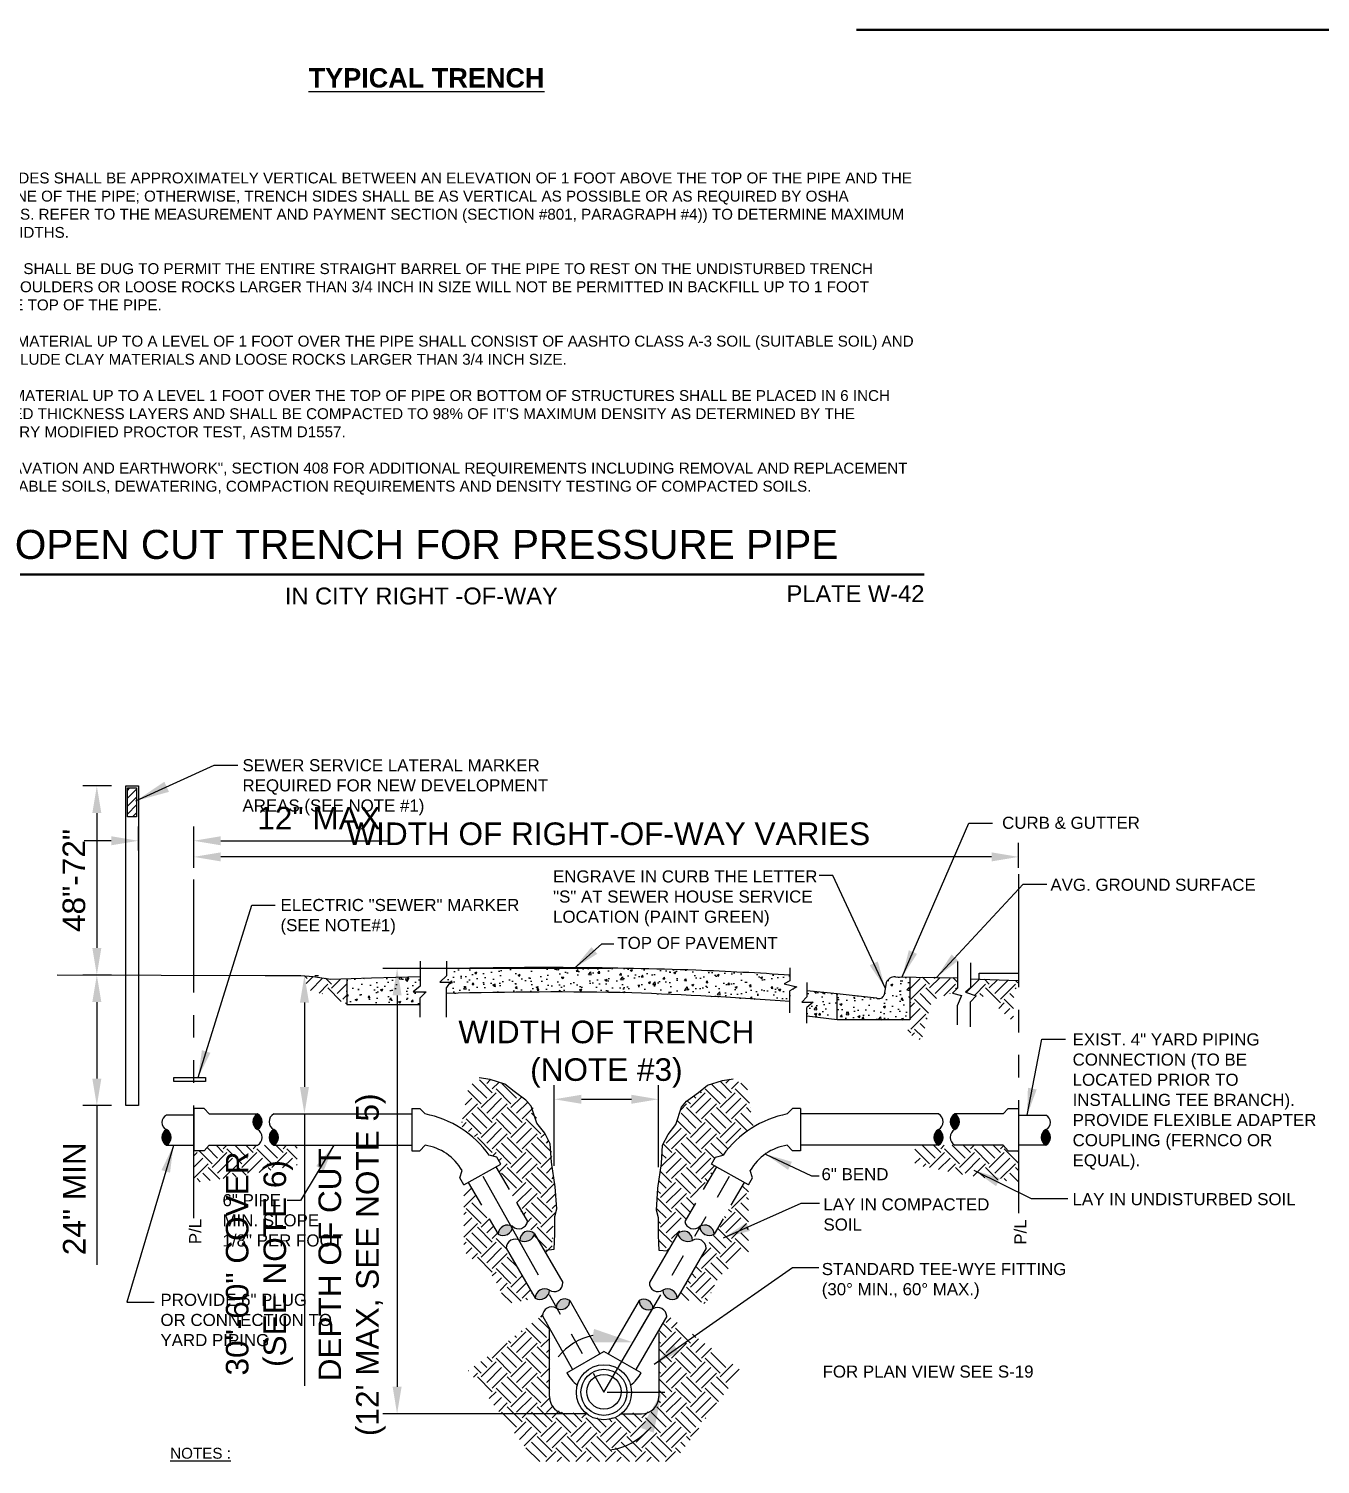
# Paper-space layout 'WS DET' of a CAD drawing. Header units: feet, sheet in inches. Extents: x -12.2 to 22.7, y -7.4 to 15.4.
# Drawn here: x 1.02 to 6.74, y 2.41 to 8.76 of the extents above; entities that cross this region are included whole.
import ezdxf

# ---------------------------------------------------------------- set-up
doc = ezdxf.new("R2010")
doc.units = ezdxf.units.FT
doc.header["$MEASUREMENT"] = 0
doc.linetypes.add('PHANTOM2', pattern=[1.25, 0.625, -0.125, 0.125, -0.125, 0.125, -0.125])
for name, color, linetype in [('DT-2', 2, 'Continuous'), ('DT-3', 3, 'Continuous'), ('DT-HATCH', 251, 'Continuous'), ('DT-TEXT', 2, 'Continuous'), ('DT-TITLE', 4, 'Continuous')]:
    doc.layers.add(name, color=color, linetype=linetype)
doc.styles.add('1L100', font='arial.ttf', dxfattribs={"height": 0.1})
doc.styles.add('ROMANS', font='ROMANS.shx', dxfattribs={"height": 6})
doc.styles.add('SANSERIF', font='sanss___.ttf')
doc.dimstyles.new('JEA1', dxfattribs={"dimtxt": 0.1, "dimasz": 0.12, "dimexe": 0.0625, "dimexo": 0.0625, "dimgap": 0.05, "dimtad": 1, "dimdec": 1, "dimlfac": 3, "dimdsep": 46, "dimtxsty": '1L100', "dimcen": 0.09, "dimclrd": 256, "dimclre": 256, "dimclrt": 256, "dimadec": 0, "dimazin": 0, "dimtfac": 1, "dimtdec": 1, "dimtofl": 0, "dimtmove": 0, "dimatfit": 3, "dimfxl": 1, "dimtolj": 1, "dimtzin": 0, "dimlwd": -1, "dimlwe": -1, "dimarcsym": 0})
doc.dimstyles.get("Standard").update_dxf_attribs({"dimtxt": 0.18, "dimasz": 0.18, "dimexe": 0.18, "dimexo": 0.0625, "dimgap": 0.09, "dimtad": 0, "dimtih": 1, "dimtoh": 1, "dimdec": 4, "dimzin": 0, "dimdsep": 46, "dimtxsty": 'Standard', "dimcen": 0.09, "dimadec": 0, "dimazin": 0, "dimtfac": 1, "dimtdec": 4, "dimtofl": 0, "dimtmove": 0, "dimatfit": 3, "dimfxl": 1, "dimtolj": 1, "dimtzin": 0, "dimarcsym": 0})
pattern_1 = [(50, (-32.680704, -0.1687), (0.09594783, -0.00839435), [0.01003274, -0.11036018]), (355, (-32.6807, -0.1687), (-0.01856075, 0.10062068), [0.0080262, -0.08828814]), (100.4514, (-32.67271, -0.1694), (0.07738715, 0.09222627), [0.00852652, -0.09379172]), (46.1842, (-32.6807, -0.14194), (0.14276475, -0.02214146), [0.0150491, -0.16554027]), (96.6356, (-32.66881, -0.14379), (0.12502975, 0.13030767), [0.0127898, -0.14068756]), (351.1842, (-32.6807, -0.14194), (0.12502965, 0.13030776), [0.0120393, -0.1324322]), (21, (-32.66733, -0.14863), (0.0798482, -0.0538583), [0.01003274, -0.11036018]), (326, (-32.66733, -0.14863), (0.03254827, 0.09700326), [0.0080262, -0.08828814]), (71.4514, (-32.66067, -0.15312), (0.1123965, 0.04314488), [0.00852652, -0.09379172]), (37.5, (-32.680704, -0.168697), (0.001626623, 0.044531183), [0, -0.087217985, 0, -0.08962584, 0, -0.08862257]), (7.5, (-32.680704, -0.168697), (0.03519079, 0.05276042), [0, -0.05110011, 0, -0.085211436, 0, -0.033776904]), (327.5, (-32.710535, -0.168697), (0.071409382, -0.003017163), [0, -0.03344248, 0, -0.104340534, 0, -0.13845186]), (317.5, (-32.72391, -0.168697), (0.07801276, 0.01339104), [0, -0.04347522, 0, -0.06929282, 0, -0.09832089])]
pattern_2 = [(45, (-32.6807, -0.1687), (0, 0.13242546), [0.09363894, -0.09363894]), (45, (-32.70553, -0.14387), (0, 0.13242546), [0.09363894, -0.09363894]), (45, (-32.73036, -0.11904), (0, 0.13242546), [0.09363894, -0.09363894]), (135, (-32.73036, -0.10248), (-0.13242546, 0), [0.09363894, -0.09363894]), (135, (-32.70553, -0.07765), (-0.13242546, 0), [0.09363894, -0.09363894]), (135, (-32.6807, -0.05282), (-0.13242546, 0), [0.09363894, -0.09363894])]

# ---------------------------------------------------------------- blocks, each defined once
blk = doc.blocks.new('*D57')
at = {"layer": 'Defpoints', "color": 0, "transparency": 16777216}
for p in [(3.6622, 4.6029), (2.6526, 2.6306), (3.4923, 2.6306)]:
    blk.add_point(p, dxfattribs=at)
at = {"layer": 'DT-TEXT', "transparency": 16777216}
for p, q in [((3.5997, 4.6029), (2.5901, 4.6029)), ((2.6526, 4.4829), (2.6526, 2.7506)), ((3.4298, 2.6306), (2.5901, 2.6306))]:
    blk.add_line(p, q, dxfattribs=at)
for points in [[(2.6326, 4.4829), (2.6726, 4.4829), (2.6526, 4.6029)], [(2.6326, 2.7506), (2.6726, 2.7506), (2.6526, 2.6306)]]:
    blk.add_solid(points, dxfattribs=at)
at = {"layer": 'DT-TEXT', "transparency": 16777216, "insert": (2.4528, 3.2905), "char_height": 0.1, "attachment_point": 5, "rotation": 90, "style": '1L100'}
blk.add_mtext("\\A1;DEPTH OF CUT\\P{\\A0;(12' MAX, SEE NOTE 5)}", dxfattribs=at)
blk = doc.blocks.new('*D58')
at = {"layer": 'Defpoints', "color": 0, "transparency": 16777216}
for p in [(3.8104, 4.0232), (3.3487, 3.6655), (3.8104, 3.6605)]:
    blk.add_point(p, dxfattribs=at)
at = {"layer": 'DT-TEXT', "transparency": 16777216}
for p, q in [((3.3487, 3.728), (3.3487, 4.0857)), ((3.8104, 3.723), (3.8104, 4.0857)), ((3.4687, 4.0232), (3.6904, 4.0232))]:
    blk.add_line(p, q, dxfattribs=at)
for points in [[(3.4687, 4.0432), (3.4687, 4.0032), (3.3487, 4.0232)], [(3.6904, 4.0432), (3.6904, 4.0032), (3.8104, 4.0232)]]:
    blk.add_solid(points, dxfattribs=at)
at = {"layer": 'DT-TEXT', "transparency": 16777216, "insert": (3.5796, 4.223), "char_height": 0.1, "attachment_point": 5, "style": '1L100'}
blk.add_mtext('\\A1;WIDTH OF TRENCH\\P(NOTE #3)', dxfattribs=at)
blk = doc.blocks.new('*D59')
at = {"layer": 'Defpoints', "color": 0, "transparency": 16777216}
for p in [(1.7515, 5.0964), (1.7515, 4.9861), (5.4058, 4.9861)]:
    blk.add_point(p, dxfattribs=at)
at = {"layer": 'DT-TEXT', "transparency": 16777216}
for p, q in [((1.7515, 5.0486), (1.7515, 5.1589)), ((5.4058, 5.0486), (5.4058, 5.1589)), ((5.2858, 5.0964), (1.8715, 5.0964))]:
    blk.add_line(p, q, dxfattribs=at)
for points in [[(1.8715, 5.1164), (1.8715, 5.0764), (1.7515, 5.0964)], [(5.2858, 5.1164), (5.2858, 5.0764), (5.4058, 5.0964)]]:
    blk.add_solid(points, dxfattribs=at)
at = {"layer": 'DT-TEXT', "transparency": 16777216, "insert": (3.5881, 5.1982), "char_height": 0.1, "attachment_point": 5, "style": '1L100'}
blk.add_mtext('\\A1;WIDTH OF RIGHT-OF-WAY VARIES', dxfattribs=at)
blk = doc.blocks.new('*D60')
at = {"layer": 'Defpoints', "color": 0, "transparency": 16777216}
for p in [(3.6865, 2.9281), (3.6476, 2.8613), (3.8093, 2.813), (3.5688, 2.7257), (3.8907, 2.7257)]:
    blk.add_point(p, dxfattribs=at)
at = {"layer": 'DT-TEXT', "color": 0, "lineweight": -2, "transparency": 16777216}
blk.add_line((3.7179, 2.9821), (3.7879, 3.1025), dxfattribs=at)
for start, end in [(101.02013, 142.21963), (277.601, 318.8005)]:
    blk.add_arc((3.5688, 2.7257), 0.2558, start, end, dxfattribs=at)
at = {"layer": 'DT-TEXT', "color": 0, "transparency": 16777216}
for points in [[(3.5249, 3.0064), (3.5149, 2.9472), (3.6974, 2.9469)], [(3.7332, 2.5678), (3.7894, 2.5467), (3.8246, 2.7257)]]:
    blk.add_solid(points, dxfattribs=at)
blk = doc.blocks.new('*D69')
at = {"layer": 'Defpoints', "color": 0, "transparency": 16777216}
for p in [(1.4504, 5.4104), (1.3225, 4.5733), (1.4504, 4.5733)]:
    blk.add_point(p, dxfattribs=at)
at = {"layer": 'DT-TEXT', "transparency": 16777216}
for p, q in [((1.3879, 5.4104), (1.26, 5.4104)), ((1.3225, 5.2904), (1.3225, 4.6933)), ((1.3879, 4.5733), (1.26, 4.5733))]:
    blk.add_line(p, q, dxfattribs=at)
for points in [[(1.3025, 5.2904), (1.3425, 5.2904), (1.3225, 5.4104)], [(1.3025, 4.6933), (1.3425, 4.6933), (1.3225, 4.5733)]]:
    blk.add_solid(points, dxfattribs=at)
at = {"layer": 'DT-TEXT', "transparency": 16777216, "insert": (1.2215, 4.9919), "char_height": 0.1, "attachment_point": 5, "rotation": 90, "style": '1L100'}
blk.add_mtext('\\A1;48"-72"', dxfattribs=at)
blk = doc.blocks.new('*D70')
at = {"layer": 'Defpoints', "color": 0, "transparency": 16777216}
for p in [(1.4504, 4.5733), (1.3225, 3.995), (1.4504, 3.995)]:
    blk.add_point(p, dxfattribs=at)
at = {"layer": 'DT-TEXT', "transparency": 16777216}
for p, q in [((1.3879, 4.5733), (1.26, 4.5733)), ((1.3225, 4.4533), (1.3225, 4.115)), ((1.3879, 3.995), (1.26, 3.995)), ((1.3225, 3.995), (1.3225, 3.2906))]:
    blk.add_line(p, q, dxfattribs=at)
for points in [[(1.3025, 4.4533), (1.3425, 4.4533), (1.3225, 4.5733)], [(1.3025, 4.115), (1.3425, 4.115), (1.3225, 3.995)]]:
    blk.add_solid(points, dxfattribs=at)
at = {"layer": 'DT-TEXT', "transparency": 16777216, "insert": (1.2223, 3.5828), "char_height": 0.1, "attachment_point": 5, "rotation": 90, "style": '1L100'}
blk.add_mtext('\\A1;24" MIN', dxfattribs=at)
blk = doc.blocks.new('*D71')
at = {"layer": 'Defpoints', "color": 0, "transparency": 16777216}
for p in [(2.2259, 4.571), (2.2215, 3.9582), (2.2422, 3.9582)]:
    blk.add_point(p, dxfattribs=at)
at = {"layer": 'DT-TEXT', "transparency": 16777216}
for p, q in [((2.2884, 4.571), (2.3047, 4.571)), ((2.2422, 4.451), (2.2422, 4.0782)), ((2.2422, 3.9582), (2.2422, 2.7538)), ((2.284, 3.9582), (2.3047, 3.9582))]:
    blk.add_line(p, q, dxfattribs=at)
for points in [[(2.2222, 4.451), (2.2622, 4.451), (2.2422, 4.571)], [(2.2222, 4.0782), (2.2622, 4.0782), (2.2422, 3.9582)]]:
    blk.add_solid(points, dxfattribs=at)
at = {"layer": 'DT-TEXT', "transparency": 16777216, "insert": (2.0424, 3.296), "char_height": 0.1, "attachment_point": 5, "rotation": 90, "style": '1L100'}
blk.add_mtext('\\A1;30"-60" COVER\\P(SEE NOTE 6)', dxfattribs=at)
blk = doc.blocks.new('*D72')
at = {"layer": 'Defpoints', "color": 0, "transparency": 16777216}
for p in [(1.7515, 5.1678), (1.5064, 5.0629), (1.7515, 5.0629)]:
    blk.add_point(p, dxfattribs=at)
at = {"layer": 'DT-TEXT', "transparency": 16777216}
for p, q in [((1.5064, 5.1254), (1.5064, 5.2303)), ((1.7515, 5.1254), (1.7515, 5.2303)), ((1.3864, 5.1678), (1.2664, 5.1678)), ((1.8715, 5.1678), (2.6219, 5.1678))]:
    blk.add_line(p, q, dxfattribs=at)
for points in [[(1.3864, 5.1878), (1.3864, 5.1478), (1.5064, 5.1678)], [(1.8715, 5.1878), (1.8715, 5.1478), (1.7515, 5.1678)]]:
    blk.add_solid(points, dxfattribs=at)
at = {"layer": 'DT-TEXT', "transparency": 16777216, "insert": (2.3067, 5.268), "char_height": 0.1, "attachment_point": 5, "style": '1L100'}
blk.add_mtext('\\A1;12" MAX', dxfattribs=at)

psp = doc.layouts.new('WS DET')

# ---------------------------------------------------------------- hatches: boundary and pattern name
at = {"layer": 'DT-HATCH'}
h = psp.add_hatch(dxfattribs=at)
h.set_pattern_fill('AR-CONC', color=256, scale=0.013377, style=0)
h.set_pattern_definition(pattern_1)
h.paths.add_polyline_path([(4.39277, 4.45614), (4.39277, 4.50289), (4.42329, 4.52167), (4.36695, 4.53458), (4.39277, 4.5475), (4.39277, 4.57288, 0.007463), (3.9752, 4.59443, 0.0146136), (2.87149, 4.60126), (2.87149, 4.56975), (2.84214, 4.54163), (2.88792, 4.54163), (2.87149, 4.51761), (2.87149, 4.49103, -0.0129214), (3.69182, 4.49459, -0.0090736)])
h = psp.add_hatch(dxfattribs=at)
h.set_pattern_fill('EARTH', color=256, scale=0.374556, angle=45, style=0)
h.set_pattern_definition(pattern_2)
h.paths.add_polyline_path([(2.35441, 4.48465), (2.43012, 4.44302), (2.43012, 4.55755), (2.35969, 4.55571), (2.28105, 4.56628), (2.23043, 4.57058), (2.27112, 4.4998)])
h = psp.add_hatch(dxfattribs=at)
h.set_pattern_fill('AR-CONC', color=256, scale=0.013377, style=0)
h.set_pattern_definition(pattern_1)
h.paths.add_polyline_path([(2.75528, 4.44302), (2.75528, 4.47237), (2.7811, 4.49819), (2.72358, 4.49819), (2.75528, 4.52423), (2.75528, 4.56634), (2.53929, 4.56041), (2.43012, 4.55755), (2.43012, 4.44302)])
h = psp.add_hatch(dxfattribs=at)
h.set_pattern_fill('AR-CONC', color=256, scale=0.013377, style=0)
h.set_pattern_definition(pattern_1)
h.paths.add_polyline_path([(4.60172, 4.49113), (4.60172, 4.37494), (4.92452, 4.37494), (4.92452, 4.56427), (4.8545, 4.56517, 0.2839577), (4.81887, 4.54045), (4.81004, 4.48853, -0.5645335), (4.77662, 4.47237)])
h = psp.add_hatch(dxfattribs=at)
h.set_pattern_fill('EARTH', color=256, scale=0.374556, angle=45, style=0)
h.set_pattern_definition(pattern_2)
h.paths.add_polyline_path([(5.02232, 4.46265), (5.11233, 4.4935), (5.13464, 4.5158), (5.13464, 4.56155), (4.92452, 4.56427), (4.92452, 4.37494), (4.91199, 4.31856), (4.97471, 4.28138)])
h = psp.add_hatch(dxfattribs=at)
h.set_pattern_fill('EARTH', color=256, scale=0.374556, angle=45, style=0)
h.set_pattern_definition(pattern_2)
h.paths.add_polyline_path([(5.38171, 4.36743), (5.38496, 4.48131), (5.40579, 4.54844), (5.19215, 4.5567), (5.19215, 4.51709), (5.16985, 4.49702), (5.21798, 4.48059), (5.25976, 4.47643)])
h = psp.add_hatch(dxfattribs=at)
h.set_pattern_fill('AR-CONC', color=256, scale=0.013377, style=0)
h.set_pattern_definition(pattern_1)
h.paths.add_polyline_path([(4.60172, 4.49113), (4.4679, 4.50549), (4.4679, 4.4772), (4.4456, 4.45359), (4.49607, 4.45359), (4.4679, 4.42894), (4.4679, 4.39167), (4.60172, 4.37494)])
h = psp.add_hatch(dxfattribs=at)
h.set_pattern_fill('EARTH', color=256, scale=0.374556, angle=45, style=0)
h.set_pattern_definition(pattern_2)
h.paths.add_polyline_path([(3.15007, 3.62194), (3.09487, 3.72385), (3.1163, 3.73546), (3.09982, 3.76671), (3.06706, 3.77598, 0.1005251), (2.93638, 3.90414), (2.96997, 4.08308), (3.03147, 4.11603), (3.07935, 4.10645), (3.14445, 4.08346), (3.18345, 4.05064), (3.23514, 4.01041), (3.25667, 3.98279), (3.28031, 3.90579), (3.3131, 3.86141), (3.33637, 3.8126), (3.33876, 3.7315), (3.35208, 3.62191), (3.35517, 3.52436), (3.34482, 3.4906), (3.34265, 3.41433), (3.33719, 3.34637), (3.30082, 3.34371), (3.18328, 3.56066, 0.0046847), (3.18329, 3.56144, 0.0045114), (3.18265, 3.56182)])
h = psp.add_hatch(dxfattribs=at)
h.set_pattern_fill('EARTH', color=256, scale=0.374556, angle=45, style=0)
h.set_pattern_definition(pattern_2)
h.paths.add_polyline_path([(3.88685, 3.91128), (3.85281, 3.86785), (3.82816, 3.81972), (3.82346, 3.73872), (3.80703, 3.62956), (3.80116, 3.53213), (3.81055, 3.49809), (3.81055, 3.42179), (3.81407, 3.35371), (3.85035, 3.35001), (3.97402, 3.56353, -0.0046847), (3.97403, 3.5643, -0.0045114), (3.97468, 3.56466), (4.00896, 3.62384), (4.06704, 3.72413), (4.04595, 3.73635), (4.06331, 3.76712), (4.09632, 3.77545, -0.1005251), (4.2306, 3.89984), (4.20211, 4.07967), (4.14157, 4.11435), (4.09345, 4.10613), (4.02771, 4.08501), (3.9878, 4.05331), (3.93498, 4.01458), (3.91268, 3.98758)])
for points in [[(2.03404, 3.95823, 0.6029932), (2.03404, 3.88918, 0.6029932)], [(5.12327, 3.88918, 0.6029932), (5.12327, 3.95823, 0.6029932)], [(1.63083, 3.88918, 0.6029932), (1.63083, 3.82013, 0.6029932)], [(2.10623, 3.88918, 0.6029932), (2.10623, 3.82013, 0.6029932)], [(5.05108, 3.82013, 0.6029932), (5.05108, 3.88918, 0.6029932)], [(5.52648, 3.82013, 0.6029932), (5.52648, 3.88918, 0.6029932)]]:
    psp.add_hatch(color=256, dxfattribs=at).paths.add_polyline_path(points)
h = psp.add_hatch(dxfattribs=at)
h.set_pattern_fill('EARTH', color=256, scale=0.374556, angle=45, style=0)
h.set_pattern_definition(pattern_2)
h.paths.add_polyline_path([(1.75152, 3.65342), (1.75152, 3.79488), (1.7973, 3.79488), (1.82078, 3.81953), (2.21061, 3.81953), (2.21061, 3.73249), (1.97198, 3.68443)])
h = psp.add_hatch(dxfattribs=at)
h.set_pattern_fill('EARTH', color=256, scale=0.374556, angle=45, style=0)
h.set_pattern_definition(pattern_2)
h.paths.add_polyline_path([(5.40579, 3.65402), (5.40579, 3.79548), (5.36001, 3.79548), (5.33653, 3.82013), (4.9467, 3.82013), (4.9467, 3.73308), (5.18533, 3.68502)])
h = psp.add_hatch(dxfattribs=at)
h.set_pattern_fill('EARTH', color=256, scale=0.374556, angle=45, style=0)
h.set_pattern_definition(pattern_2)
h.paths.add_polyline_path([(3.26457, 3.14243), (3.13744, 3.11654), (3.08234, 3.23348), (2.94816, 3.34875), (2.94816, 3.64423), (2.96758, 3.65519)])
h = psp.add_hatch(dxfattribs=at)
h.set_pattern_fill('EARTH', color=256, scale=0.374556, angle=45, style=0)
h.set_pattern_definition(pattern_2)
h.paths.add_polyline_path([(3.89274, 3.14243), (4.01987, 3.11654), (4.07497, 3.23348), (4.20915, 3.34875), (4.20915, 3.64423), (4.18973, 3.65519)])
h = psp.add_hatch(color=256, dxfattribs=at)
h.paths.add_polyline_path([(3.41774, 3.13247, 0.6275578), (3.35749, 3.09873, 0.6029932)])
h.paths.add_polyline_path([(3.32699, 3.17766, 0.5815076), (3.26457, 3.14243, 0.5815076)])
h.paths.add_polyline_path([(3.26168, 3.42783, 0.6961603), (3.19683, 3.39852, 0.4714734)])
h.paths.add_polyline_path([(3.16254, 3.45259), (3.15593, 3.46419, 0.5095469), (3.1005, 3.4257, 0.5198333)])
h = psp.add_hatch(color=256, dxfattribs=at)
h.paths.add_polyline_path([(4.05681, 3.4257, 0.5095469), (4.00138, 3.46419), (3.99477, 3.45259, 0.5198333)])
h.paths.add_polyline_path([(3.89563, 3.42783, 0.4714734), (3.96048, 3.39852, 0.6961603)])
h.paths.add_polyline_path([(3.89274, 3.14243, 0.551603), (3.83361, 3.17943), (3.83049, 3.17404, 0.5524394)])
h.paths.add_polyline_path([(3.78507, 3.09536), (3.78598, 3.09692, 0.5728841), (3.72435, 3.13247, 0.5732376)])
h = psp.add_hatch(dxfattribs=at)
h.set_pattern_fill('EARTH', color=256, scale=0.374556, angle=45, style=0)
h.set_pattern_definition(pattern_2)
h.paths.add_polyline_path([(3.32858, 3.01429), (3.29819, 3.06851), (2.96931, 2.82196), (3.26636, 2.41888), (3.87923, 2.41888), (4.17743, 2.8212), (3.84855, 3.06774), (3.81337, 3.00701), (3.81337, 2.71132, -0.4142136), (3.73712, 2.63507), (3.647, 2.63507, -0.1710474), (3.57046, 2.6081, -0.1710474), (3.49393, 2.63507), (3.40483, 2.63507, -0.4142136), (3.32858, 2.71132)])

# ---------------------------------------------------------------- linework, layer by layer
at = {"layer": 'DT-2'}
for p, q in [((1.45044, 3.99496), (1.45044, 5.41037)), ((1.45044, 5.41037), (1.50636, 5.41037)), ((1.50636, 5.41037), (1.50636, 3.99496)), ((1.45762, 5.39066), (1.46895, 5.40198)), ((1.45762, 5.35571), (1.49799, 5.39608)), ((1.45762, 5.32077), (1.49799, 5.36114)), ((1.45762, 5.28582), (1.49799, 5.32619)), ((1.48094, 5.2742), (1.49799, 5.29125)), ((1.50636, 3.99496), (1.45044, 3.99496))]:
    psp.add_line(p, q, dxfattribs=at)
at = {"layer": 'DT-2', "linetype": 'PHANTOM2', "ltscale": 0.8}
for p, q in [((1.75152, 3.49627), (1.75152, 5.01956)), ((5.40579, 5.01956), (5.40579, 3.49031)), ((3.03217, 3.68238), (3.56882, 2.72573)), ((3.56882, 2.72573), (4.12514, 3.68238))]:
    psp.add_line(p, q, dxfattribs=at)
at = {"layer": 'DT-2'}
psp.add_lwpolyline([(1.45762, 5.40198), (1.49799, 5.40198), (1.49799, 5.2742), (1.45762, 5.2742)], close=True, dxfattribs=at)
at = {"layer": 'DT-3'}
for p, q in [((2.75528, 4.63436), (2.75528, 4.52423)), ((2.87149, 4.63436), (2.87149, 4.56975)), ((4.39277, 4.60501), (4.39277, 4.5475)), ((5.13464, 4.63319), (5.13464, 4.5158)), ((5.19215, 4.62732), (5.19215, 4.51709)), ((5.23089, 4.55521), (5.23089, 4.58154)), ((5.23089, 4.58154), (5.40579, 4.58154)), ((1.14669, 4.57449), (2.06858, 4.57097)), ((2.06858, 4.57097), (2.22588, 4.57097)), ((2.22588, 4.57097), (2.28105, 4.56628)), ((2.28105, 4.56628), (2.35969, 4.55571)), ((2.35969, 4.55571), (2.53929, 4.56041)), ((2.43012, 4.55755), (2.43012, 4.44302)), ((2.53929, 4.56041), (2.75528, 4.56634)), ((2.75528, 4.52423), (2.72358, 4.49819)), ((2.87149, 4.56975), (2.84214, 4.54163)), ((2.84214, 4.54163), (2.88792, 4.54163)), ((2.88792, 4.54163), (2.87149, 4.51761)), ((2.87149, 4.38733), (2.87149, 4.51761)), ((4.39277, 4.5475), (4.36695, 4.53458)), ((4.36695, 4.53458), (4.42329, 4.52167)), ((4.42329, 4.52167), (4.39277, 4.50289)), ((4.4679, 4.54045), (4.4679, 4.4772)), ((4.81887, 4.54045), (4.80948, 4.48528)), ((4.85996, 4.5651), (5.13464, 4.56155)), ((4.92452, 4.56427), (4.92452, 4.37494)), ((5.13464, 4.5158), (5.11233, 4.4935)), ((5.19215, 4.51709), (5.16985, 4.49702)), ((5.19215, 4.5567), (5.40579, 4.54844)), ((2.72358, 4.49819), (2.7811, 4.49819)), ((2.7811, 4.49819), (2.75528, 4.47237)), ((2.75528, 4.38668), (2.75528, 4.47237)), ((4.39277, 4.40664), (4.39277, 4.50289)), ((4.4679, 4.4772), (4.4456, 4.45359)), ((4.4456, 4.45359), (4.49607, 4.45359)), ((4.4679, 4.50549), (4.60172, 4.49113)), ((4.49607, 4.45359), (4.4679, 4.42894)), ((4.60172, 4.37494), (4.60172, 4.49113)), ((4.60172, 4.49113), (4.77662, 4.47237)), ((5.11233, 4.4935), (5.15224, 4.48293)), ((5.15224, 4.48293), (5.13464, 4.43943)), ((5.16985, 4.49702), (5.21798, 4.48059)), ((5.21798, 4.48059), (5.19215, 4.45476)), ((5.19215, 4.34442), (5.19215, 4.45476)), ((2.43012, 4.44302), (2.75528, 4.44302)), ((4.4679, 4.3602), (4.4679, 4.42894)), ((4.60172, 4.37494), (4.4679, 4.39167)), ((5.13464, 4.35264), (5.13464, 4.43943)), ((4.92452, 4.37494), (4.60172, 4.37494)), ((1.75152, 3.95254), (1.63083, 3.95254)), ((1.7973, 3.98288), (1.75152, 3.98288)), ((1.75152, 3.98288), (1.75152, 3.79548)), ((1.7973, 3.98288), (1.82078, 3.95823)), ((1.82078, 3.95823), (2.03404, 3.95823)), ((2.10623, 3.95823), (2.31613, 3.95823)), ((2.31613, 3.95823), (2.71758, 3.95823)), ((2.71758, 3.98288), (2.71758, 3.79548)), ((2.71758, 3.98288), (2.75292, 3.98288)), ((2.75292, 3.98288), (2.77639, 3.95823)), ((2.75292, 3.98288), (2.77639, 3.95823)), ((4.40439, 3.98288), (4.38092, 3.95823)), ((4.40439, 3.98288), (4.38092, 3.95823)), ((4.43973, 3.98288), (4.40439, 3.98288)), ((4.43973, 3.98288), (4.43973, 3.79548)), ((4.84118, 3.95823), (4.43973, 3.95823)), ((5.05108, 3.95823), (4.84118, 3.95823)), ((5.33653, 3.95823), (5.12327, 3.95823)), ((5.36001, 3.98288), (5.33653, 3.95823)), ((5.36001, 3.98288), (5.40579, 3.98288)), ((5.40579, 3.98288), (5.40579, 3.79548)), ((5.40579, 3.95254), (5.52648, 3.95254)), ((1.63083, 3.82013), (1.75152, 3.82013)), ((1.7973, 3.79548), (1.82078, 3.82013)), ((1.82078, 3.82013), (2.03404, 3.82013)), ((2.10623, 3.82013), (2.31613, 3.82013)), ((2.31613, 3.82013), (2.71758, 3.82013)), ((2.75292, 3.79548), (2.77639, 3.82013)), ((4.40439, 3.79548), (4.38092, 3.82013)), ((4.84118, 3.82013), (4.43973, 3.82013)), ((5.05108, 3.82013), (4.84118, 3.82013)), ((5.33653, 3.82013), (5.12327, 3.82013)), ((5.36001, 3.79548), (5.33653, 3.82013)), ((5.52648, 3.82013), (5.40579, 3.82013)), ((1.7973, 3.79548), (1.75152, 3.79548)), ((2.71758, 3.79548), (2.75292, 3.79548)), ((3.094, 3.76712), (3.06099, 3.77545)), ((3.11136, 3.73635), (3.094, 3.76712)), ((4.04595, 3.73635), (4.06331, 3.76712)), ((4.06331, 3.76712), (4.09632, 3.77545)), ((4.43973, 3.79548), (4.40439, 3.79548)), ((5.36001, 3.79548), (5.40579, 3.79548)), ((2.9308, 3.675), (2.94072, 3.70757)), ((2.9308, 3.675), (2.94072, 3.70757)), ((2.94816, 3.64423), (3.11136, 3.73635)), ((3.09013, 3.72437), (3.14835, 3.62384)), ((4.06718, 3.72437), (4.00896, 3.62384)), ((4.20915, 3.64423), (4.04595, 3.73635)), ((4.22651, 3.675), (4.21659, 3.70757)), ((4.22651, 3.675), (4.21659, 3.70757)), ((2.94816, 3.64423), (2.9308, 3.675)), ((2.96758, 3.65519), (3.0258, 3.55467)), ((4.18973, 3.65519), (4.13151, 3.55467)), ((4.20915, 3.64423), (4.22651, 3.675)), ((3.18329, 3.56353), (3.23014, 3.48267)), ((3.97402, 3.56353), (3.92717, 3.48267)), ((3.06074, 3.49436), (3.1005, 3.4257)), ((4.09657, 3.49436), (4.05681, 3.4257)), ((3.26168, 3.42783), (3.38712, 3.2116)), ((3.89563, 3.42783), (3.77019, 3.2116)), ((3.13589, 3.36461), (3.26457, 3.14243)), ((4.02142, 3.36461), (3.89274, 3.14243)), ((3.41774, 3.13247), (3.55057, 2.89545)), ((3.72435, 3.13247), (3.58707, 2.89545)), ((3.29655, 3.06406), (3.42937, 2.82704)), ((3.8469, 3.06329), (3.70962, 2.82627)), ((3.40371, 2.81256), (3.56882, 2.90575)), ((3.73392, 2.81256), (3.56882, 2.90575))]:
    psp.add_line(p, q, dxfattribs=at)
psp.add_lwpolyline([(1.80403, 4.12011), (1.80403, 4.10253), (1.66353, 4.10253), (1.66353, 4.12011)], close=True, dxfattribs=at)
for centre, radius in [((3.56882, 2.72573), 0.12208), ((3.56882, 2.72573), 0.10212), ((3.56882, 2.72808), 0.0763)]:
    psp.add_circle(centre, radius, dxfattribs=at)
for centre, radius, start, end in [((3.30663, -14.27989), 18.88616, 87.971306, 91.320248), ((3.46192, -9.40351), 14.00735, 86.189637, 87.9), ((4.8567, 4.52398), 0.04125, 85.463231, 156.464282), ((3.35065, -11.37622), 15.87448, 88.768525, 91.729719), ((2.983, -14.83601), 19.34359, 85.820542, 87.9), ((4.78845, 4.49053), 0.02168, 236.910683, 345.98479), ((1.64433, 3.92086), 0.03444, 113.084621, 246.915379), ((2.05226, 3.92371), 0.03904, 117.820617, 242.179383), ((2.01582, 3.92371), 0.03904, 297.820617, 62.179383), ((2.12445, 3.92371), 0.03904, 117.820617, 242.179383), ((2.68763, 3.50708), 0.4598, 35.709024, 78.869601), ((4.46968, 3.50708), 0.4598, 101.130399, 144.290976), ((5.03286, 3.92371), 0.03904, 297.820617, 62.179383), ((5.14149, 3.92371), 0.03904, 117.820617, 242.179383), ((5.10505, 3.92371), 0.03904, 297.820617, 62.179383), ((5.51298, 3.92086), 0.03444, 293.084621, 66.915379), ((1.64905, 3.85465), 0.03904, 117.820617, 242.179383), ((1.61261, 3.85465), 0.03904, 297.820617, 62.179383), ((2.01582, 3.85465), 0.03904, 297.820617, 62.179383), ((2.12445, 3.85465), 0.03904, 117.820617, 242.179383), ((2.08801, 3.85465), 0.03904, 297.820617, 62.179383), ((5.0693, 3.85465), 0.03904, 117.820617, 242.179383), ((5.03286, 3.85465), 0.03904, 297.820617, 62.179383), ((5.14149, 3.85465), 0.03904, 117.820617, 242.179383), ((5.5447, 3.85465), 0.03904, 117.820617, 242.179383), ((5.50826, 3.85465), 0.03904, 297.820617, 62.179383), ((2.74084, 3.592), 0.23089, 30.036463, 81.142269), ((4.41647, 3.592), 0.23089, 98.857731, 149.963537), ((3.1422, 3.42481), 0.04171, 59.463177, 178.777907), ((3.12208, 3.46092), 0.04131, 238.502102, 359.738983), ((3.19096, 3.48935), 0.03974, 226.06735, 350.315475), ((3.23468, 3.40118), 0.03794, 44.631583, 184.008004), ((3.92263, 3.40118), 0.03794, 355.991996, 135.368417), ((3.96635, 3.48935), 0.03974, 189.684525, 313.93265), ((4.01511, 3.42481), 0.04171, 1.222093, 120.536823), ((4.03523, 3.46092), 0.04131, 180.261017, 301.497898), ((3.17645, 3.36344), 0.04058, 59.838692, 178.350342), ((3.21717, 3.43992), 0.04613, 243.834528, 344.805059), ((3.94014, 3.43992), 0.04613, 195.194941, 296.165472), ((3.98086, 3.36344), 0.04058, 1.649658, 120.161308), ((3.30581, 3.14229), 0.04123, 59.08539, 179.798702), ((3.3481, 3.2105), 0.03904, 237.262663, 1.62143), ((3.80921, 3.2105), 0.03904, 178.37857, 302.737337), ((3.8515, 3.14229), 0.04123, 0.201298, 120.91461), ((3.28576, 3.17781), 0.04123, 239.08539, 359.798702), ((3.39576, 3.10105), 0.03834, 55.022032, 183.464621), ((3.37872, 3.1315), 0.03904, 237.063943, 1.42271), ((3.76558, 3.13169), 0.04123, 178.926363, 299.639676), ((3.74474, 3.09663), 0.04123, 358.926363, 119.639676), ((3.87155, 3.17781), 0.04123, 180.201298, 300.91461), ((3.33705, 3.06377), 0.0405, 59.682311, 179.593178), ((3.80636, 3.06077), 0.04058, 2.469957, 120.161308), ((3.56882, 2.90575), 0.18959, 209.442046, 231.53655), ((3.56882, 2.90575), 0.18959, 308.46345, 330.557954)]:
    psp.add_arc(centre, radius, start, end, dxfattribs=at)
at = {"layer": 'DT-HATCH'}
for p, q in [((3.06449, 4.11055), (3.01632, 4.11852)), ((3.13033, 4.08977), (3.06449, 4.11055)), ((3.17041, 4.05828), (3.13033, 4.08977)), ((3.9878, 4.05331), (4.02771, 4.08501)), ((4.02771, 4.08501), (4.09345, 4.10613)), ((4.09345, 4.10613), (4.14157, 4.11435)), ((3.22343, 4.01983), (3.17041, 4.05828)), ((3.24588, 3.99294), (3.22343, 4.01983)), ((3.91268, 3.98758), (3.93498, 4.01458)), ((3.93498, 4.01458), (3.9878, 4.05331)), ((3.2721, 3.91678), (3.24588, 3.99294)), ((3.88685, 3.91128), (3.91268, 3.98758)), ((3.30637, 3.87353), (3.2721, 3.91678)), ((3.85281, 3.86785), (3.88685, 3.91128)), ((3.33127, 3.82553), (3.30637, 3.87353)), ((3.33639, 3.74456), (3.33127, 3.82553)), ((3.82346, 3.73872), (3.82816, 3.81972)), ((3.82816, 3.81972), (3.85281, 3.86785)), ((3.3534, 3.63549), (3.33639, 3.74456)), ((3.80703, 3.62956), (3.82346, 3.73872)), ((3.35978, 3.53809), (3.3534, 3.63549)), ((3.80116, 3.53213), (3.80703, 3.62956)), ((3.35057, 3.504), (3.35978, 3.53809)), ((3.35097, 3.4277), (3.35057, 3.504)), ((3.81055, 3.49809), (3.80116, 3.53213)), ((3.81055, 3.42179), (3.81055, 3.49809)), ((3.3478, 3.3596), (3.35097, 3.4277)), ((3.81407, 3.35371), (3.81055, 3.42179)), ((3.31155, 3.35571), (3.3478, 3.3596)), ((3.85035, 3.35001), (3.81407, 3.35371)), ((3.32693, 2.70688), (3.32693, 3.0086)), ((3.81173, 2.98865), (3.81173, 2.70688)), ((3.49479, 2.63063), (3.40318, 2.63063)), ((3.64536, 2.63063), (3.73548, 2.63063))]:
    psp.add_line(p, q, dxfattribs=at)
for centre, start, end in [((3.40318, 2.70688), 180, 270), ((3.73548, 2.70688), 270, 0)]:
    psp.add_arc(centre, 0.07625, start, end, dxfattribs=at)
at = {"layer": 'DT-TEXT'}
psp.add_line((3.58238, 2.72573), (3.83818, 2.72573), dxfattribs=at)
at = {"layer": 'DT-TITLE', "const_width": 0.0107, "flags": 128}
for points in [[(9.09668, 8.75788), (4.68636, 8.75788)], [(4.98825, 6.34619), (0.57793, 6.34619)]]:
    psp.add_lwpolyline(points, dxfattribs=at)

# ---------------------------------------------------------------- texts
at = {"layer": 'DT-TEXT', "style": '1L100'}
psp.add_text('P/L', height=0.053508, rotation=90, dxfattribs=at).set_placement((5.44058, 3.37932))
at = {"layer": 'DT-TEXT'}
for s, insert, char_height, width, attachment_point, style in [('{\\fArial|b1|i0|c0|p34;\\LTYPICAL TRENCH}', (2.78309, 8.54513), 0.0857783, 2.8248648, 5, 'ROMANS'), ('\\pi-0.14447,l0.14447,t0.01204,0.12039;{\\LNOTES:}\\P\\P\\pi-0.09631,l0.09631,t0.09631,0.12039;1.^ITRENCH SIDES SHALL BE APPROXIMATELY VERTICAL BETWEEN AN ELEVATION OF 1 FOOT ABOVE THE TOP OF THE PIPE AND THE \\P\\pi0,t0.01204,0.12039;CENTER LINE OF THE PIPE; OTHERWISE, TRENCH SIDES SHALL BE AS VERTICAL AS POSSIBLE OR AS REQUIRED BY OSHA \\PSTANDARDS. REFER TO THE MEASUREMENT AND PAYMENT SECTION (SECTION #801, PARAGRAPH #4)) TO DETERMINE MAXIMUM \\PPAYLINE WIDTHS.\\P\\pi-0.14447,l0.14447;\\P\\pi-0.09631,l0.09631,t0.09631,0.12039;2.^IBELL HOLE SHALL BE DUG TO PERMIT THE ENTIRE STRAIGHT BARREL OF THE PIPE TO REST ON THE UNDISTURBED TRENCH \\P\\pi0,t0.01204,0.12039;BOTTOM. BOULDERS OR LOOSE ROCKS LARGER THAN 3/4 INCH IN SIZE WILL NOT BE PERMITTED IN BACKFILL UP TO 1 FOOT \\PABOVE THE TOP OF THE PIPE.\\P\\pi-0.14447,l0.14447;\\P\\pi-0.09631,l0.09631,t0.09631,0.12039;3.^IBACK FILL MATERIAL UP TO A LEVEL OF 1 FOOT OVER THE PIPE SHALL CONSIST OF AASHTO CLASS A-3 SOIL (SUITABLE SOIL) AND \\P\\pi0,t0.01204,0.12039;SHALL EXCLUDE CLAY MATERIALS AND LOOSE ROCKS LARGER THAN 3/4 INCH SIZE.\\P\\pi-0.14447,l0.14447;\\P\\pi-0.09631,l0.09631,t0.09631,0.12039;4.^IBACKFILL MATERIAL UP TO A LEVEL 1 FOOT OVER THE TOP OF PIPE OR BOTTOM OF STRUCTURES SHALL BE PLACED IN 6 INCH \\P\\pi0,t0.01204,0.12039;COMPACTED THICKNESS LAYERS AND SHALL BE COMPACTED TO 98% OF IT\'S MAXIMUM DENSITY AS DETERMINED BY THE \\PLABORATORY MODIFIED PROCTOR TEST, ASTM D1557.\\P\\pi-0.14447,l0.14447;\\P\\pi-0.09631,l0.09631,t0.09631,0.12039;5.^ISEE " EXCAVATION AND EARTHWORK", SECTION 408 FOR ADDITIONAL REQUIREMENTS INCLUDING REMOVAL AND REPLACEMENT \\P\\pi0,t0.01204,0.12039;OF UNSUITABLE SOILS, DEWATERING, COMPACTION REQUIREMENTS AND DENSITY TESTING OF COMPACTED SOILS.', (0.51584, 8.28697), 0.04815717, 4.4263416, 1, '1L100'), ('SEWER SERVICE LATERAL MARKER REQUIRED FOR NEW DEVELOPMENT AREAS (SEE NOTE #1)', (1.96772, 5.52907), 0.053508, 1.5723659, 1, '1L100'), ('CURB & GUTTER', (5.33259, 5.27416), 0.053508, 1.1405611, 1, '1L100'), ('ENGRAVE IN CURB THE LETTER "S" AT SEWER HOUSE SERVICE LOCATION (PAINT GREEN)', (3.34348, 5.0367), 0.053508, 1.1884903, 1, '1L100'), ('AVG. GROUND SURFACE', (5.54654, 4.99981), 0.053508, 1.1405611, 1, '1L100'), ('ELECTRIC "SEWER" MARKER\\P(SEE NOTE#1)', (2.13621, 4.9102), 0.053508, 1.1405611, 1, '1L100'), ('TOP OF PAVEMENT', (3.62827, 4.74236), 0.053508, 1.1405611, 1, '1L100'), ('EXIST. 4" YARD PIPING CONNECTION (TO BE LOCATED PRIOR TO INSTALLING TEE BRANCH). PROVIDE FLEXIBLE ADAPTER COUPLING (FERNCO OR EQUAL).', (5.64493, 4.31495), 0.05350797, 1.1405611, 1, '1L100'), ('6" BEND ', (4.53261, 3.7184), 0.053508, 1.1405611, 1, '1L100'), ('6" PIPE\\PMIN. SLOPE \\P1/8" PER FOOT', (1.87926, 3.60328), 0.053508, 1.1405611, 1, '1L100'), ('LAY IN COMPACTED SOIL', (4.54111, 3.58468), 0.053508, 0.8023143, 1, '1L100'), ('LAY IN UNDISTURBED SOIL', (5.64449, 3.60767), 0.053508, 1.1405611, 1, '1L100'), ('STANDARD TEE-WYE FITTING (30° MIN., 60° MAX.)', (4.53366, 3.29835), 0.053508, 1.1405611, 1, '1L100'), ('PROVIDE 6" PLUG\\POR CONNECTION TO\\PYARD PIPING', (1.60429, 3.16211), 0.053508, 1.1405611, 1, '1L100'), ('FOR PLAN VIEW SEE S-19', (4.53731, 2.84444), 0.053508, 1.1405611, 1, '1L100'), ('{\\LNOTES :\\P}\\P\\pi-0.14447,l0.19263,t0.19263;1.^ITO MARK THE LOCATION OF THE 6" PLUG FOR NEW SERVICE: FOR PROJECTS WHERE NO CONCRETE CURB EXIST, AN ELECTRONIC "SEWER" MARKER IS REQUIRED FOR ALL LATERALS WHICH ARE BEING INSTALL FOR FUTURE USE AT A MAX DEPTH OF 3\' AT FINISH GRADE. FOR NEW DEVELOPMENT AREAS WHERE THE SEWER LATERAL IS "NOT IN USE", A LANDSCAPE TIMBER OR 3x3 MIN. P.T. POST (TOP PAINTED GREEN) SHALL BE INSTALLED. WHERE REQUIRED BY JEA OR NO CONCRETE CURB EXIST, AN ELECTRONIC "SEWER" MARKER SHALL BE INSTALLED TO MARKER SHALL ALSO BE INSTALLED.\\P\\pi0,l0,tz;\\P\\pi-0.14447,l0.19263,t0.19263;2.^ITHE MINIMUM SIZE OF ALL HOUSE LATERALS SHALL BE 6 INCHES. THE MAXIMUM LENGTH OF A HOUSE LATERAL SHALL BE 60 FEET (LENGTH BETWEEN SEWER MAIN OR MANHOLE TO CUSTOMERS PROPERTY LINE).\\P\\pi0,l0,tz;\\P\\pi-0.14447,l0.19263,t0.19263;3.^ISEE MEASUREMENT AND PAYMENT SECTION FOR MAXIMUM PAYMENT WIDTHS.\\P\\pi0,l0,tz;\\P\\pi-0.14447,l0.19263,t0.19263;4.^I ALL GRAVITY SEWER MAINS AND ASSOCIATED SEWER LATERAL PIPE AND FITTINGS (INCLUDING THE TEE-WYE FITTINGS) SHALL BE PVC SDR-26.\\P\\pi0,l0,tz;\\P\\pi-0.14447,l0.19263,t0.19263;5.^IUNLESS APPROVED OTHERWISE BY A JEA O&M MANAGER, NO GRAVITY SEWER MAIN WITH SEWER SERVICE LATERALS SHALL BE CONSTRUCTED WITH A "DEPTH OF CUT" GREATER THAN 12 FEET.\\P\\pi0,l0,tz;\\P\\pi-0.14447,l0.19263,t0.19263;6.^ISEWER SERVICE LATERALS ASSOCIATED WITH GRAVITY SEWER MAINS WHICH ARE DEEPER THAN 12 FEET, MUST BE ROUTED TO A GRAVITY SEWER HIGH-LINE, A MANHOLE OR OTHER JEA APPROVED METHOD.\\P\\pi0,l0,tz;\\P\\pi-0.14447,l0.19263,t0.19263;7.^ITHE SEWER SERVICE LATERAL SHALL BE CONSTRUCTED AT A DEPTH TO ALLOW A GRAVITY CONNECTION BY THE CUSTOMER, WHERE POSSIBLE (CONTINGENT UPON MEETING THE CUSTOMER\'S ON-SITE CONDITIONS AND LOCAL CONSTRUCTION STANDARDS). A LATERAL REQUIRING MORE THAN 60" OF COVER MUST BE APPROVED, PRIOR TO CONSTRUCTION, BY JEA.', (1.64733, 2.47999), 0.04815717, 4.6305769, 1, '1L100')]:
    psp.add_mtext(s, dxfattribs=dict(at, insert=insert, char_height=char_height, width=width, attachment_point=attachment_point, style=style))
at = {"layer": 'DT-TEXT', "insert": (1.73144, 3.38169), "char_height": 0.053508, "width": 1.1405611, "attachment_point": 1, "rotation": 90, "style": '1L100'}
psp.add_mtext('P/L', dxfattribs=at)
at = {"layer": 'DT-TITLE', "ltscale": 0.3, "insert": (2.78309, 6.41385), "char_height": 0.1284191, "width": 4.41032, "attachment_point": 8, "style": 'SANSERIF'}
psp.add_mtext('OPEN CUT TRENCH FOR PRESSURE PIPE', dxfattribs=at)
at = {"layer": 'DT-TITLE', "style": '1L100'}
for s, insert, char_height, width, attachment_point in [('PLATE W-42', (4.98825, 6.29934), 0.074911, 1.2511913, 3), ('IN CITY RIGHT -OF-WAY', (2.15533, 6.28893), 0.0749112, 1.4982314, 1)]:
    psp.add_mtext(s, dxfattribs=dict(at, insert=insert, char_height=char_height, width=width, attachment_point=attachment_point))

# ---------------------------------------------------------------- dimensions: what is measured, and where the dimension line sits
at = {"layer": 'DT-TEXT'}
for base, p1, p2, text, picture, middle in [((1.75152, 5.09641), (5.40579, 4.98612), (1.75152, 4.98612), 'WIDTH OF RIGHT-OF-WAY VARIES', '*D59', (3.5881, 5.09641)), ((3.8104, 4.02317), (3.34872, 3.66551), (3.8104, 3.66046), 'WIDTH OF TRENCH\\P(NOTE #3)', '*D58', (3.57956, 4.02317))]:
    dim = psp.add_linear_dim(base=base, p1=p1, p2=p2, text=text, dimstyle='JEA1', override={"dimpost": "'"}, dxfattribs=at)
    dim.commit()
    dim.dimension.update_dxf_attribs({"geometry": picture, "text_midpoint": middle, "dimtype": 160})
for base, p1, p2, text, picture, middle in [((1.32252, 4.57333), (1.45044, 5.41037), (1.45044, 4.57333), '48"-72"', '*D69', (1.22146, 4.99185)), ((1.32252, 3.99496), (1.45044, 4.57333), (1.45044, 3.99496), '24" MIN', '*D70', (1.22228, 3.5828)), ((2.24224, 3.95823), (2.22588, 4.57097), (2.22152, 3.95823), '30"-60" COVER\\P(SEE NOTE 6)', '*D71', (2.04244, 3.29601))]:
    dim = psp.add_linear_dim(base=base, p1=p1, p2=p2, angle=90, text=text, dimstyle='JEA1', override={"dimpost": "'"}, dxfattribs=at)
    dim.commit()
    dim.dimension.update_dxf_attribs({"geometry": picture, "text_midpoint": middle})
dim = psp.add_linear_dim(base=(1.75152, 5.1678), p1=(1.50636, 5.06292), p2=(1.75152, 5.06292), text='12" MAX', dimstyle='JEA1', override={"dimpost": "'"}, dxfattribs=at)
dim.commit()
dim.dimension.update_dxf_attribs({"geometry": '*D72', "text_midpoint": (2.30673, 5.26804)})
dim = psp.add_angular_dim_2l(base=(3.80928, 2.81297), line1=((3.56882, 2.72573), (3.89074, 2.72573)), line2=((3.64763, 2.86126), (3.68648, 2.92806)), text=' ', dimstyle='Standard', dxfattribs=at)
dim.commit()
dim.dimension.update_dxf_attribs({"geometry": '*D60', "text_midpoint": (-0.53883, 4.70458)})
dim = psp.add_linear_dim(base=(2.65259, 2.63063), p1=(3.66219, 4.60292), p2=(3.49228, 2.63063), angle=270, text="DEPTH OF CUT\\P{\\A0;(12' MAX, SEE NOTE 5)}", dimstyle='JEA1', override={"dimpost": "'"}, dxfattribs=at)
dim.commit()
dim.dimension.update_dxf_attribs({"geometry": '*D57', "text_midpoint": (2.65259, 3.29048), "dimtype": 160})

# ---------------------------------------------------------------- leaders
psp.add_leader([(1.49538, 5.34433), (1.84232, 5.50283), (1.94756, 5.50271)], dimstyle='Standard', override={"dimasz": 0.15}, dxfattribs=at)
for points in [[(4.88983, 4.56472), (5.18451, 5.24549), (5.28969, 5.24549)], [(4.81474, 4.51616), (4.58213, 5.01385), (4.52243, 5.01385)], [(5.04187, 4.56275), (5.42611, 4.97561), (5.53129, 4.97561)], [(1.77115, 4.12011), (2.00849, 4.88227), (2.11216, 4.88227)], [(3.43623, 4.60292), (3.55978, 4.7113), (3.61324, 4.71145)], [(5.44356, 3.95254), (5.50852, 4.2892), (5.6137, 4.2892)], [(1.66214, 3.8189), (1.4548, 3.12528), (1.57581, 3.12528)], [(2.37268, 3.82013), (2.22497, 3.5755), (2.16527, 3.5755)], [(4.28469, 3.77979), (4.48765, 3.6837), (4.52292, 3.6837)], [(5.207, 3.70914), (5.46175, 3.58317), (5.62369, 3.58317)], [(4.09847, 3.40934), (4.44257, 3.56388), (4.52385, 3.56388)], [(3.79148, 2.85086), (4.40478, 3.27884), (4.52111, 3.27883)]]:
    psp.add_leader(points, dimstyle='JEA1', dxfattribs=at)

doc.saveas('drawing.dxf')
